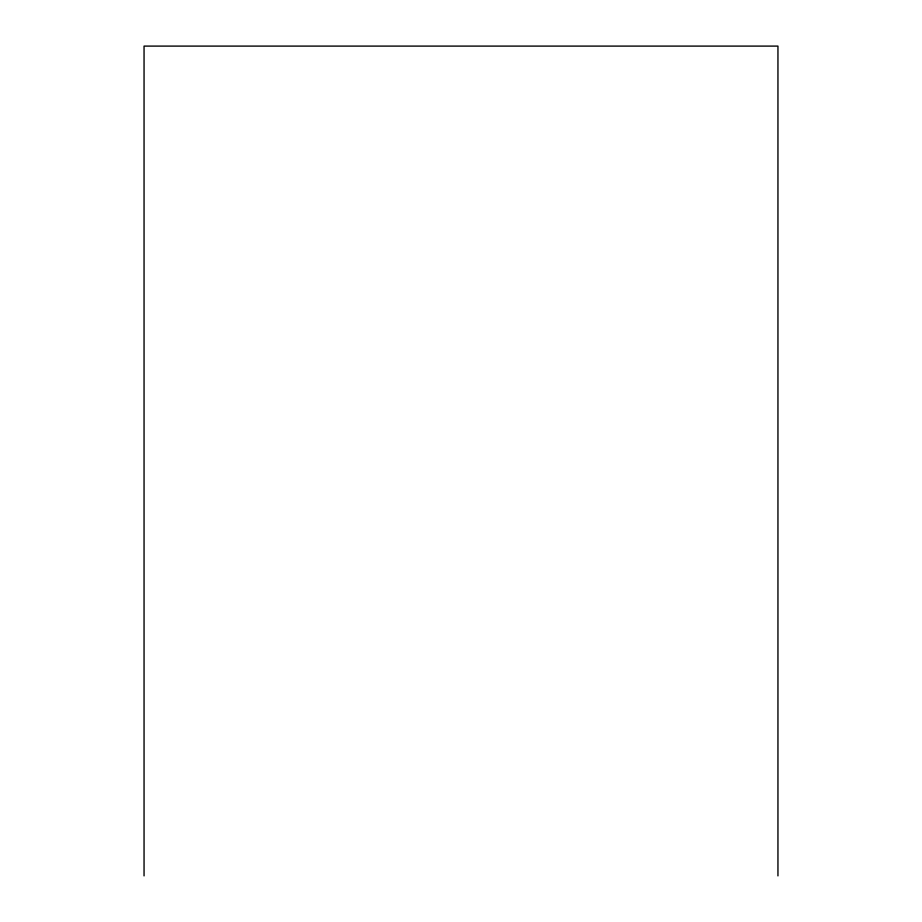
<?xml version="1.0" encoding="UTF-8"?>
<svg xmlns="http://www.w3.org/2000/svg" width="922" height="922" viewBox="0 0 922 922"><rect width="100%" height="100%" fill="white"/><g stroke="black" fill="none" stroke-linecap="round" stroke-linejoin="round"><path stroke-width="1.38" d="M777.949 875.9L777.949 46.1L144.051 46.1L144.051 875.9"/></g></svg>
